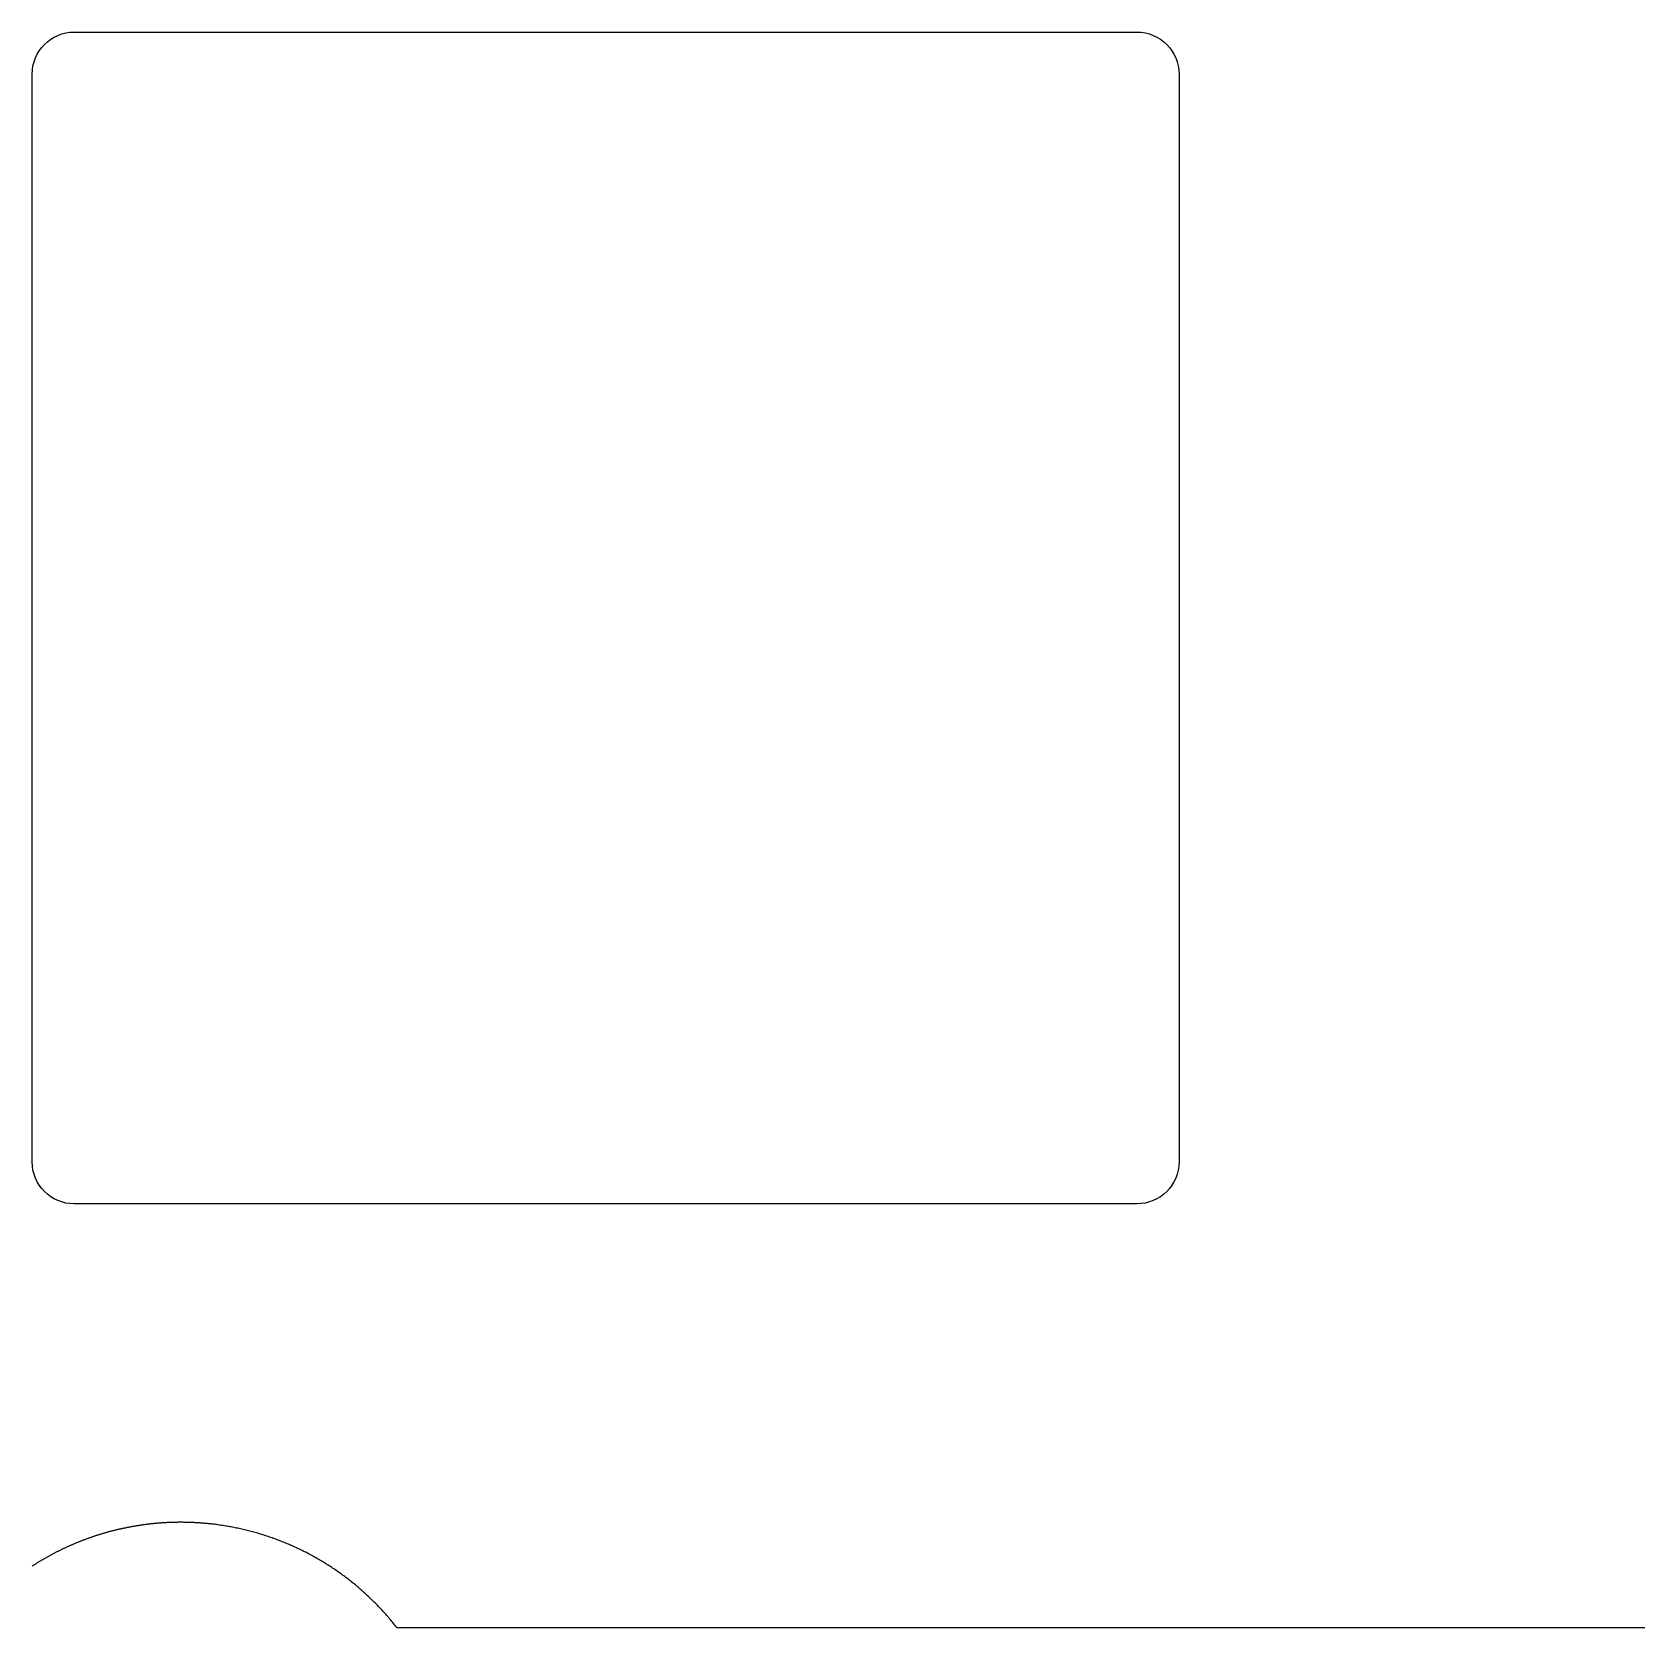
# Model space of a CAD drawing. Header units: millimetres. Extents: x -11 to 340, y -118 to 18.
# Drawn here: x 107.5 to 126.53, y -111.99 to -93.06 of the extents above; entities that cross this region are included whole.
import ezdxf

# ---------------------------------------------------------------- set-up
doc = ezdxf.new("R2010")
doc.units = ezdxf.units.MM
doc.header["$MEASUREMENT"] = 0
doc.layers.get('0').update_dxf_attribs({"linetype": 'CONTINUOUS'})
doc.layers.add('BLACK', color=7, linetype='CONTINUOUS')

msp = doc.modelspace()

# ---------------------------------------------------------------- linework, layer by layer
msp.add_lwpolyline([(121.1, -93.5625), (121.1, -106.4625, -0.414213562), (120.6, -106.9625), (108, -106.9625, -0.414213562), (107.5, -106.4625), (107.5, -93.5625, -0.414213562), (108, -93.0625), (120.6, -93.0625, -0.414213562)], format="xyb", close=True)
at = {"layer": 'BLACK', "linetype": 'Continuous'}
for p, q in [((109.000386, -110.750333), (108.992343, -110.750989)), ((109.00843, -110.749696), (109.000386, -110.750333)), ((109.016477, -110.749079), (109.00843, -110.749696)), ((109.024525, -110.748482), (109.016477, -110.749079)), ((109.032576, -110.747905), (109.024525, -110.748482)), ((109.040627, -110.747348), (109.032576, -110.747905)), ((109.048681, -110.746811), (109.040627, -110.747348)), ((109.056736, -110.746294), (109.048681, -110.746811)), ((109.064794, -110.745797), (109.056736, -110.746294)), ((109.072852, -110.745319), (109.064794, -110.745797)), ((109.080912, -110.744862), (109.072852, -110.745319)), ((109.088973, -110.744425), (109.080912, -110.744862)), ((109.097037, -110.744007), (109.088973, -110.744425)), ((109.105101, -110.74361), (109.097037, -110.744007)), ((109.113167, -110.743232), (109.105101, -110.74361)), ((109.121234, -110.742875), (109.113167, -110.743232)), ((109.129302, -110.742537), (109.121234, -110.742875)), ((109.137371, -110.74222), (109.129302, -110.742537)), ((109.145442, -110.741922), (109.137371, -110.74222)), ((109.153513, -110.741644), (109.145442, -110.741922)), ((109.161586, -110.741387), (109.153513, -110.741644)), ((109.169659, -110.741149), (109.161586, -110.741387)), ((109.177734, -110.740931), (109.169659, -110.741149)), ((109.185809, -110.740734), (109.177734, -110.740931)), ((109.193886, -110.740556), (109.185809, -110.740734)), ((109.201962, -110.740398), (109.193886, -110.740556)), ((109.21004, -110.740261), (109.201962, -110.740398)), ((109.218117, -110.740143), (109.21004, -110.740261)), ((109.226197, -110.740045), (109.218117, -110.740143)), ((109.234275, -110.739968), (109.226197, -110.740045)), ((109.242355, -110.73991), (109.234275, -110.739968)), ((109.250435, -110.739872), (109.242355, -110.73991)), ((109.258516, -110.739854), (109.250435, -110.739872)), ((109.266596, -110.739857), (109.258516, -110.739854)), ((109.274677, -110.739879), (109.266596, -110.739857)), ((109.282758, -110.739921), (109.274677, -110.739879)), ((109.29084, -110.739984), (109.282758, -110.739921)), ((109.298921, -110.740066), (109.29084, -110.739984)), ((109.307002, -110.740168), (109.298921, -110.740066)), ((109.315083, -110.740291), (109.307002, -110.740168)), ((109.323165, -110.740433), (109.315083, -110.740291)), ((109.331246, -110.740595), (109.323165, -110.740433)), ((109.339327, -110.740778), (109.331246, -110.740595)), ((109.347408, -110.74098), (109.339327, -110.740778)), ((109.355488, -110.741202), (109.347408, -110.74098)), ((109.363568, -110.741445), (109.355488, -110.741202)), ((109.371648, -110.741707), (109.363568, -110.741445)), ((109.379727, -110.741989), (109.371648, -110.741707)), ((109.387806, -110.742292), (109.379727, -110.741989)), ((109.395883, -110.742614), (109.387806, -110.742292)), ((109.403961, -110.742956), (109.395883, -110.742614)), ((109.412038, -110.743319), (109.403961, -110.742956)), ((109.420114, -110.743701), (109.412038, -110.743319)), ((109.428189, -110.744103), (109.420114, -110.743701)), ((109.436263, -110.744526), (109.428189, -110.744103)), ((109.444336, -110.744968), (109.436263, -110.744526)), ((109.452409, -110.74543), (109.444336, -110.744968)), ((109.46048, -110.745912), (109.452409, -110.74543)), ((109.468551, -110.746415), (109.46048, -110.745912)), ((109.47662, -110.746937), (109.468551, -110.746415)), ((109.484688, -110.747479), (109.47662, -110.746937)), ((109.492755, -110.748041), (109.484688, -110.747479)), ((109.50082, -110.748623), (109.492755, -110.748041)), ((109.508884, -110.749225), (109.50082, -110.748623)), ((109.516947, -110.749847), (109.508884, -110.749225)), ((109.525009, -110.750489), (109.516947, -110.749847)), ((109.533068, -110.751151), (109.525009, -110.750489)), ((108.138564, -110.94011), (108.131031, -110.942902)), ((108.146102, -110.937337), (108.138564, -110.94011)), ((108.153648, -110.934582), (108.146102, -110.937337)), ((108.1612, -110.931847), (108.153648, -110.934582)), ((108.16876, -110.92913), (108.1612, -110.931847)), ((108.176325, -110.926433), (108.16876, -110.92913)), ((108.183899, -110.923753), (108.176325, -110.926433)), ((108.191478, -110.921094), (108.183899, -110.923753)), ((108.199065, -110.918452), (108.191478, -110.921094)), ((108.206657, -110.91583), (108.199065, -110.918452)), ((108.214257, -110.913226), (108.206657, -110.91583)), ((108.221862, -110.910642), (108.214257, -110.913226)), ((108.229476, -110.908076), (108.221862, -110.910642)), ((108.237094, -110.905529), (108.229476, -110.908076)), ((108.244721, -110.903001), (108.237094, -110.905529)), ((108.252352, -110.900492), (108.244721, -110.903001)), ((108.259991, -110.898002), (108.252352, -110.900492)), ((108.267635, -110.895531), (108.259991, -110.898002)), ((108.275287, -110.893079), (108.267635, -110.895531)), ((108.282944, -110.890647), (108.275287, -110.893079)), ((108.290608, -110.888232), (108.282944, -110.890647)), ((108.298277, -110.885838), (108.290608, -110.888232)), ((108.305954, -110.883461), (108.298277, -110.885838)), ((108.313635, -110.881105), (108.305954, -110.883461)), ((108.321324, -110.878767), (108.313635, -110.881105)), ((108.329017, -110.876449), (108.321324, -110.878767)), ((108.336718, -110.874149), (108.329017, -110.876449)), ((108.344423, -110.871869), (108.336718, -110.874149)), ((108.352136, -110.869607), (108.344423, -110.871869)), ((108.359853, -110.867365), (108.352136, -110.869607)), ((108.367577, -110.865142), (108.359853, -110.867365)), ((108.375305, -110.862938), (108.367577, -110.865142)), ((108.383042, -110.860753), (108.375305, -110.862938)), ((108.390781, -110.858588), (108.383042, -110.860753)), ((108.398529, -110.856441), (108.390781, -110.858588)), ((108.40628, -110.854315), (108.398529, -110.856441)), ((108.414038, -110.852206), (108.40628, -110.854315)), ((108.421801, -110.850118), (108.414038, -110.852206)), ((108.42957, -110.848048), (108.421801, -110.850118)), ((108.437343, -110.845998), (108.42957, -110.848048)), ((108.445124, -110.843967), (108.437343, -110.845998)), ((108.452907, -110.841956), (108.445124, -110.843967)), ((108.460699, -110.839963), (108.452907, -110.841956)), ((108.468493, -110.837991), (108.460699, -110.839963)), ((108.476295, -110.836037), (108.468493, -110.837991)), ((108.484099, -110.834103), (108.476295, -110.836037)), ((108.491911, -110.832187), (108.484099, -110.834103)), ((108.499726, -110.830292), (108.491911, -110.832187)), ((108.507548, -110.828416), (108.499726, -110.830292)), ((108.515373, -110.826559), (108.507548, -110.828416)), ((108.523205, -110.824721), (108.515373, -110.826559)), ((108.53104, -110.822903), (108.523205, -110.824721)), ((108.538882, -110.821104), (108.53104, -110.822903)), ((108.546727, -110.819325), (108.538882, -110.821104)), ((108.554578, -110.817565), (108.546727, -110.819325)), ((108.562432, -110.815825), (108.554578, -110.817565)), ((108.570293, -110.814104), (108.562432, -110.815825)), ((108.578157, -110.812403), (108.570293, -110.814104)), ((108.586027, -110.81072), (108.578157, -110.812403)), ((108.5939, -110.809058), (108.586027, -110.81072)), ((108.601779, -110.807415), (108.5939, -110.809058)), ((108.60966, -110.805792), (108.601779, -110.807415)), ((108.617548, -110.804187), (108.60966, -110.805792)), ((108.625439, -110.802603), (108.617548, -110.804187)), ((108.633335, -110.801038), (108.625439, -110.802603)), ((108.641235, -110.799493), (108.633335, -110.801038)), ((108.64914, -110.797967), (108.641235, -110.799493)), ((108.657047, -110.796461), (108.64914, -110.797967)), ((108.664961, -110.794974), (108.657047, -110.796461)), ((108.672876, -110.793507), (108.664961, -110.794974)), ((108.680798, -110.792059), (108.672876, -110.793507)), ((108.688722, -110.790632), (108.680798, -110.792059)), ((108.696651, -110.789223), (108.688722, -110.790632)), ((108.704583, -110.787835), (108.696651, -110.789223)), ((108.71252, -110.786466), (108.704583, -110.787835)), ((108.72046, -110.785117), (108.71252, -110.786466)), ((108.728405, -110.783787), (108.72046, -110.785117)), ((108.736351, -110.782477), (108.728405, -110.783787)), ((108.744304, -110.781186), (108.736351, -110.782477)), ((108.752258, -110.779916), (108.744304, -110.781186)), ((108.760217, -110.778665), (108.752258, -110.779916)), ((108.768178, -110.777434), (108.760217, -110.778665)), ((108.776145, -110.776222), (108.768178, -110.777434)), ((108.784113, -110.77503), (108.776145, -110.776222)), ((108.792086, -110.773858), (108.784113, -110.77503)), ((108.800061, -110.772706), (108.792086, -110.773858)), ((108.808041, -110.771573), (108.800061, -110.772706)), ((108.816022, -110.77046), (108.808041, -110.771573)), ((108.824008, -110.769367), (108.816022, -110.77046)), ((108.831996, -110.768294), (108.824008, -110.769367)), ((108.839988, -110.76724), (108.831996, -110.768294)), ((108.847982, -110.766207), (108.839988, -110.76724)), ((108.85598, -110.765193), (108.847982, -110.766207)), ((108.86398, -110.764198), (108.85598, -110.765193)), ((108.871984, -110.763224), (108.86398, -110.764198)), ((108.879989, -110.762269), (108.871984, -110.763224)), ((108.887999, -110.761335), (108.879989, -110.762269)), ((108.89601, -110.76042), (108.887999, -110.761335)), ((108.904025, -110.759525), (108.89601, -110.76042)), ((108.912041, -110.758649), (108.904025, -110.759525)), ((108.920061, -110.757794), (108.912041, -110.758649)), ((108.928083, -110.756958), (108.920061, -110.757794)), ((108.936108, -110.756143), (108.928083, -110.756958)), ((108.944134, -110.755347), (108.936108, -110.756143)), ((108.952164, -110.754571), (108.944134, -110.755347)), ((108.960195, -110.753815), (108.952164, -110.754571)), ((108.968229, -110.753078), (108.960195, -110.753815)), ((108.976265, -110.752362), (108.968229, -110.753078)), ((108.984304, -110.751666), (108.976265, -110.752362)), ((108.992343, -110.750989), (108.984304, -110.751666)), ((109.541126, -110.751833), (109.533068, -110.751151)), ((109.549183, -110.752534), (109.541126, -110.751833)), ((109.557238, -110.753256), (109.549183, -110.752534)), ((109.565291, -110.753998), (109.557238, -110.753256)), ((109.573342, -110.754759), (109.565291, -110.753998)), ((109.581392, -110.75554), (109.573342, -110.754759)), ((109.589439, -110.756342), (109.581392, -110.75554)), ((109.597485, -110.757163), (109.589439, -110.756342)), ((109.605529, -110.758004), (109.597485, -110.757163)), ((109.61357, -110.758865), (109.605529, -110.758004)), ((109.62161, -110.759746), (109.61357, -110.758865)), ((109.629647, -110.760647), (109.62161, -110.759746)), ((109.637682, -110.761568), (109.629647, -110.760647)), ((109.645714, -110.762508), (109.637682, -110.761568)), ((109.653745, -110.763468), (109.645714, -110.762508)), ((109.669798, -110.765449), (109.653745, -110.763468)), ((109.685841, -110.767509), (109.669798, -110.765449)), ((109.701874, -110.769648), (109.685841, -110.767509)), ((109.717896, -110.771866), (109.701874, -110.769648)), ((109.733907, -110.774163), (109.717896, -110.771866)), ((109.749905, -110.77654), (109.733907, -110.774163)), ((109.765891, -110.778995), (109.749905, -110.77654)), ((109.781865, -110.78153), (109.765891, -110.778995)), ((109.797825, -110.784144), (109.781865, -110.78153)), ((109.813772, -110.786836), (109.797825, -110.784144)), ((109.829705, -110.789607), (109.813772, -110.786836)), ((109.845623, -110.792457), (109.829705, -110.789607)), ((109.861527, -110.795385), (109.845623, -110.792457)), ((109.877415, -110.798392), (109.861527, -110.795385)), ((109.893287, -110.801477), (109.877415, -110.798392)), ((109.909143, -110.804641), (109.893287, -110.801477)), ((109.924983, -110.807883), (109.909143, -110.804641)), ((109.940805, -110.811203), (109.924983, -110.807883)), ((109.95661, -110.814601), (109.940805, -110.811203)), ((109.972397, -110.818077), (109.95661, -110.814601)), ((109.988165, -110.821631), (109.972397, -110.818077)), ((110.003915, -110.825262), (109.988165, -110.821631)), ((110.019646, -110.828972), (110.003915, -110.825262)), ((110.035356, -110.832758), (110.019646, -110.828972)), ((110.051047, -110.836623), (110.035356, -110.832758)), ((110.066718, -110.840564), (110.051047, -110.836623)), ((110.082367, -110.844583), (110.066718, -110.840564)), ((110.097995, -110.848679), (110.082367, -110.844583)), ((110.113601, -110.852852), (110.097995, -110.848679)), ((110.129185, -110.857102), (110.113601, -110.852852)), ((110.144747, -110.861428), (110.129185, -110.857102)), ((110.160286, -110.865831), (110.144747, -110.861428)), ((110.175801, -110.870311), (110.160286, -110.865831)), ((110.191292, -110.874867), (110.175801, -110.870311)), ((110.206759, -110.879499), (110.191292, -110.874867)), ((110.222202, -110.884207), (110.206759, -110.879499)), ((110.237619, -110.888992), (110.222202, -110.884207)), ((110.253011, -110.893852), (110.237619, -110.888992)), ((110.268378, -110.898788), (110.253011, -110.893852)), ((110.283718, -110.903799), (110.268378, -110.898788)), ((110.299031, -110.908886), (110.283718, -110.903799)), ((110.314317, -110.914048), (110.299031, -110.908886)), ((110.329576, -110.919285), (110.314317, -110.914048)), ((110.344807, -110.924598), (110.329576, -110.919285)), ((110.36001, -110.929985), (110.344807, -110.924598)), ((110.375185, -110.935447), (110.36001, -110.929985)), ((110.39033, -110.940983), (110.375185, -110.935447)), ((110.405446, -110.946594), (110.39033, -110.940983)), ((107.721429, -111.128764), (107.714351, -111.132602)), ((107.728518, -111.124943), (107.721429, -111.128764)), ((107.735613, -111.121141), (107.728518, -111.124943)), ((107.742719, -111.117356), (107.735613, -111.121141)), ((107.749832, -111.11359), (107.742719, -111.117356)), ((107.756956, -111.10984), (107.749832, -111.11359)), ((107.764087, -111.106111), (107.756956, -111.10984)), ((107.771228, -111.102398), (107.764087, -111.106111)), ((107.778376, -111.098704), (107.771228, -111.102398)), ((107.785534, -111.095027), (107.778376, -111.098704)), ((107.792699, -111.09137), (107.785534, -111.095027)), ((107.799874, -111.087729), (107.792699, -111.09137)), ((107.807056, -111.084108), (107.799874, -111.087729)), ((107.814248, -111.080503), (107.807056, -111.084108)), ((107.821447, -111.076918), (107.814248, -111.080503)), ((107.828656, -111.07335), (107.821447, -111.076918)), ((107.835872, -111.069802), (107.828656, -111.07335)), ((107.843098, -111.06627), (107.835872, -111.069802)), ((107.85033, -111.062758), (107.843098, -111.06627)), ((107.857573, -111.059263), (107.85033, -111.062758)), ((107.864821, -111.055787), (107.857573, -111.059263)), ((107.87208, -111.052328), (107.864821, -111.055787)), ((107.879345, -111.048889), (107.87208, -111.052328)), ((107.886621, -111.045467), (107.879345, -111.048889)), ((107.893902, -111.042064), (107.886621, -111.045467)), ((107.901194, -111.038679), (107.893902, -111.042064)), ((107.908491, -111.035313), (107.901194, -111.038679)), ((107.915799, -111.031964), (107.908491, -111.035313)), ((107.923113, -111.028634), (107.915799, -111.031964)), ((107.930436, -111.025322), (107.923113, -111.028634)), ((107.937766, -111.022029), (107.930436, -111.025322)), ((107.945105, -111.018754), (107.937766, -111.022029)), ((107.95245, -111.015498), (107.945105, -111.018754)), ((107.959806, -111.01226), (107.95245, -111.015498)), ((107.967166, -111.009041), (107.959806, -111.01226)), ((107.974537, -111.005839), (107.967166, -111.009041)), ((107.981913, -111.002657), (107.974537, -111.005839)), ((107.9893, -110.999492), (107.981913, -111.002657)), ((107.996691, -110.996347), (107.9893, -110.999492)), ((108.004093, -110.993219), (107.996691, -110.996347)), ((108.0115, -110.990111), (108.004093, -110.993219)), ((108.018916, -110.987021), (108.0115, -110.990111)), ((108.026338, -110.983949), (108.018916, -110.987021)), ((108.03377, -110.980896), (108.026338, -110.983949)), ((108.041207, -110.977862), (108.03377, -110.980896)), ((108.048653, -110.974846), (108.041207, -110.977862)), ((108.056105, -110.971849), (108.048653, -110.974846)), ((108.063566, -110.96887), (108.056105, -110.971849)), ((108.071033, -110.96591), (108.063566, -110.96887)), ((108.078508, -110.962968), (108.071033, -110.96591)), ((108.085989, -110.960046), (108.078508, -110.962968)), ((108.09348, -110.957141), (108.085989, -110.960046)), ((108.100975, -110.954256), (108.09348, -110.957141)), ((108.108479, -110.951389), (108.100975, -110.954256)), ((108.115989, -110.948542), (108.108479, -110.951389)), ((108.123508, -110.945712), (108.115989, -110.948542)), ((108.131031, -110.942902), (108.123508, -110.945712)), ((110.420532, -110.952279), (110.405446, -110.946594)), ((110.435589, -110.958038), (110.420532, -110.952279)), ((110.450615, -110.963872), (110.435589, -110.958038)), ((110.465609, -110.969779), (110.450615, -110.963872)), ((110.480573, -110.975759), (110.465609, -110.969779)), ((110.495505, -110.981813), (110.480573, -110.975759)), ((110.510405, -110.987941), (110.495505, -110.981813)), ((110.525273, -110.994142), (110.510405, -110.987941)), ((110.540109, -111.000415), (110.525273, -110.994142)), ((110.554911, -111.006762), (110.540109, -111.000415)), ((110.569679, -111.013181), (110.554911, -111.006762)), ((110.584414, -111.019673), (110.569679, -111.013181)), ((110.599115, -111.026237), (110.584414, -111.019673)), ((110.613782, -111.032873), (110.599115, -111.026237)), ((110.628414, -111.039581), (110.613782, -111.032873)), ((110.64301, -111.046362), (110.628414, -111.039581)), ((110.657571, -111.053213), (110.64301, -111.046362)), ((110.672096, -111.060137), (110.657571, -111.053213)), ((110.686585, -111.067131), (110.672096, -111.060137)), ((110.701038, -111.074197), (110.686585, -111.067131)), ((110.715454, -111.081334), (110.701038, -111.074197)), ((110.729832, -111.088542), (110.715454, -111.081334)), ((110.744174, -111.09582), (110.729832, -111.088542)), ((110.758477, -111.103169), (110.744174, -111.09582)), ((110.772742, -111.110588), (110.758477, -111.103169)), ((110.786969, -111.118077), (110.772742, -111.110588)), ((110.801157, -111.125637), (110.786969, -111.118077)), ((110.815306, -111.133266), (110.801157, -111.125637)), ((107.506222, -111.256054), (107.499429, -111.260444)), ((107.513022, -111.251682), (107.506222, -111.256054)), ((107.519835, -111.247327), (107.513022, -111.251682)), ((107.526654, -111.242991), (107.519835, -111.247327)), ((107.533486, -111.238672), (107.526654, -111.242991)), ((107.540324, -111.234371), (107.533486, -111.238672)), ((107.547175, -111.230086), (107.540324, -111.234371)), ((107.554033, -111.225821), (107.547175, -111.230086)), ((107.560902, -111.221572), (107.554033, -111.225821)), ((107.567779, -111.217342), (107.560902, -111.221572)), ((107.574667, -111.213128), (107.567779, -111.217342)), ((107.581563, -111.208933), (107.574667, -111.213128)), ((107.58847, -111.204755), (107.581563, -111.208933)), ((107.595384, -111.200596), (107.58847, -111.204755)), ((107.60231, -111.196453), (107.595384, -111.200596)), ((107.609243, -111.192329), (107.60231, -111.196453)), ((107.616187, -111.188222), (107.609243, -111.192329)), ((107.623139, -111.184133), (107.616187, -111.188222)), ((107.630102, -111.180062), (107.623139, -111.184133)), ((107.637071, -111.176009), (107.630102, -111.180062)), ((107.644053, -111.171973), (107.637071, -111.176009)), ((107.651041, -111.167956), (107.644053, -111.171973)), ((107.65804, -111.163956), (107.651041, -111.167956)), ((107.665046, -111.159974), (107.65804, -111.163956)), ((107.672064, -111.15601), (107.665046, -111.159974)), ((107.679088, -111.152064), (107.672064, -111.15601)), ((107.686124, -111.148135), (107.679088, -111.152064)), ((107.693166, -111.144226), (107.686124, -111.148135)), ((107.700219, -111.140333), (107.693166, -111.144226)), ((107.70728, -111.136459), (107.700219, -111.140333)), ((107.714351, -111.132602), (107.70728, -111.136459)), ((110.829415, -111.140964), (110.815306, -111.133266)), ((110.843485, -111.148732), (110.829415, -111.140964)), ((110.857515, -111.15657), (110.843485, -111.148732)), ((110.871504, -111.164476), (110.857515, -111.15657)), ((110.885453, -111.172451), (110.871504, -111.164476)), ((110.899361, -111.180495), (110.885453, -111.172451)), ((110.913228, -111.188608), (110.899361, -111.180495)), ((110.927053, -111.196788), (110.913228, -111.188608)), ((110.940837, -111.205037), (110.927053, -111.196788)), ((110.954578, -111.213354), (110.940837, -111.205037)), ((110.968277, -111.221739), (110.954578, -111.213354)), ((110.981934, -111.230192), (110.968277, -111.221739)), ((110.995547, -111.238712), (110.981934, -111.230192)), ((111.009118, -111.247299), (110.995547, -111.238712)), ((111.022644, -111.255953), (111.009118, -111.247299)), ((111.036127, -111.264674), (111.022644, -111.255953)), ((111.049566, -111.273462), (111.036127, -111.264674)), ((111.062961, -111.282317), (111.049566, -111.273462)), ((111.076311, -111.291238), (111.062961, -111.282317)), ((111.089617, -111.300225), (111.076311, -111.291238)), ((111.102877, -111.309278), (111.089617, -111.300225)), ((111.116092, -111.318397), (111.102877, -111.309278)), ((111.129261, -111.327582), (111.116092, -111.318397)), ((111.142384, -111.336832), (111.129261, -111.327582)), ((111.155462, -111.346147), (111.142384, -111.336832)), ((111.168493, -111.355528), (111.155462, -111.346147)), ((111.181477, -111.364974), (111.168493, -111.355528)), ((111.194415, -111.374484), (111.181477, -111.364974)), ((111.207305, -111.384059), (111.194415, -111.374484)), ((111.220148, -111.393699), (111.207305, -111.384059)), ((111.232944, -111.403402), (111.220148, -111.393699)), ((111.245691, -111.41317), (111.232944, -111.403402)), ((111.258391, -111.423002), (111.245691, -111.41317)), ((111.271042, -111.432897), (111.258391, -111.423002)), ((111.283645, -111.442856), (111.271042, -111.432897)), ((111.296199, -111.452879), (111.283645, -111.442856)), ((111.308705, -111.462965), (111.296199, -111.452879)), ((111.321161, -111.473113), (111.308705, -111.462965)), ((111.333567, -111.483325), (111.321161, -111.473113)), ((111.345924, -111.493599), (111.333567, -111.483325)), ((111.358232, -111.503936), (111.345924, -111.493599)), ((111.370489, -111.514336), (111.358232, -111.503936)), ((111.382696, -111.524797), (111.370489, -111.514336)), ((111.394852, -111.535321), (111.382696, -111.524797)), ((111.406958, -111.545906), (111.394852, -111.535321)), ((111.419013, -111.556553), (111.406958, -111.545906)), ((111.431017, -111.567262), (111.419013, -111.556553)), ((111.44297, -111.578033), (111.431017, -111.567262)), ((111.454871, -111.588864), (111.44297, -111.578033)), ((111.46672, -111.599757), (111.454871, -111.588864)), ((111.478518, -111.61071), (111.46672, -111.599757)), ((111.490263, -111.621724), (111.478518, -111.61071)), ((111.501957, -111.632799), (111.490263, -111.621724)), ((111.513598, -111.643935), (111.501957, -111.632799)), ((111.525186, -111.65513), (111.513598, -111.643935)), ((111.536721, -111.666386), (111.525186, -111.65513)), ((111.548204, -111.677702), (111.536721, -111.666386)), ((111.559633, -111.689077), (111.548204, -111.677702)), ((111.571008, -111.700513), (111.559633, -111.689077)), ((111.582331, -111.712008), (111.571008, -111.700513)), ((111.593599, -111.723562), (111.582331, -111.712008)), ((111.604814, -111.735175), (111.593599, -111.723562)), ((111.615974, -111.746848), (111.604814, -111.735175)), ((111.627081, -111.75858), (111.615974, -111.746848)), ((111.638133, -111.77037), (111.627081, -111.75858)), ((111.64913, -111.782219), (111.638133, -111.77037)), ((111.660072, -111.794127), (111.64913, -111.782219)), ((111.67096, -111.806093), (111.660072, -111.794127)), ((111.681792, -111.818117), (111.67096, -111.806093)), ((111.692569, -111.8302), (111.681792, -111.818117)), ((111.703291, -111.84234), (111.692569, -111.8302)), ((111.713957, -111.854538), (111.703291, -111.84234)), ((111.724568, -111.866794), (111.713957, -111.854538)), ((111.735122, -111.879108), (111.724568, -111.866794)), ((111.745621, -111.891479), (111.735122, -111.879108)), ((111.756063, -111.903907), (111.745621, -111.891479)), ((111.766448, -111.916393), (111.756063, -111.903907)), ((111.776778, -111.928935), (111.766448, -111.916393)), ((111.78705, -111.941535), (111.776778, -111.928935)), ((111.797266, -111.954191), (111.78705, -111.941535)), ((111.807424, -111.966904), (111.797266, -111.954191)), ((111.817526, -111.979674), (111.807424, -111.966904)), ((111.82757, -111.9925), (111.817526, -111.979674)), ((156.05625, -111.9925), (111.82757, -111.9925))]:
    msp.add_line(p, q, dxfattribs=at)

doc.saveas('drawing.dxf')
